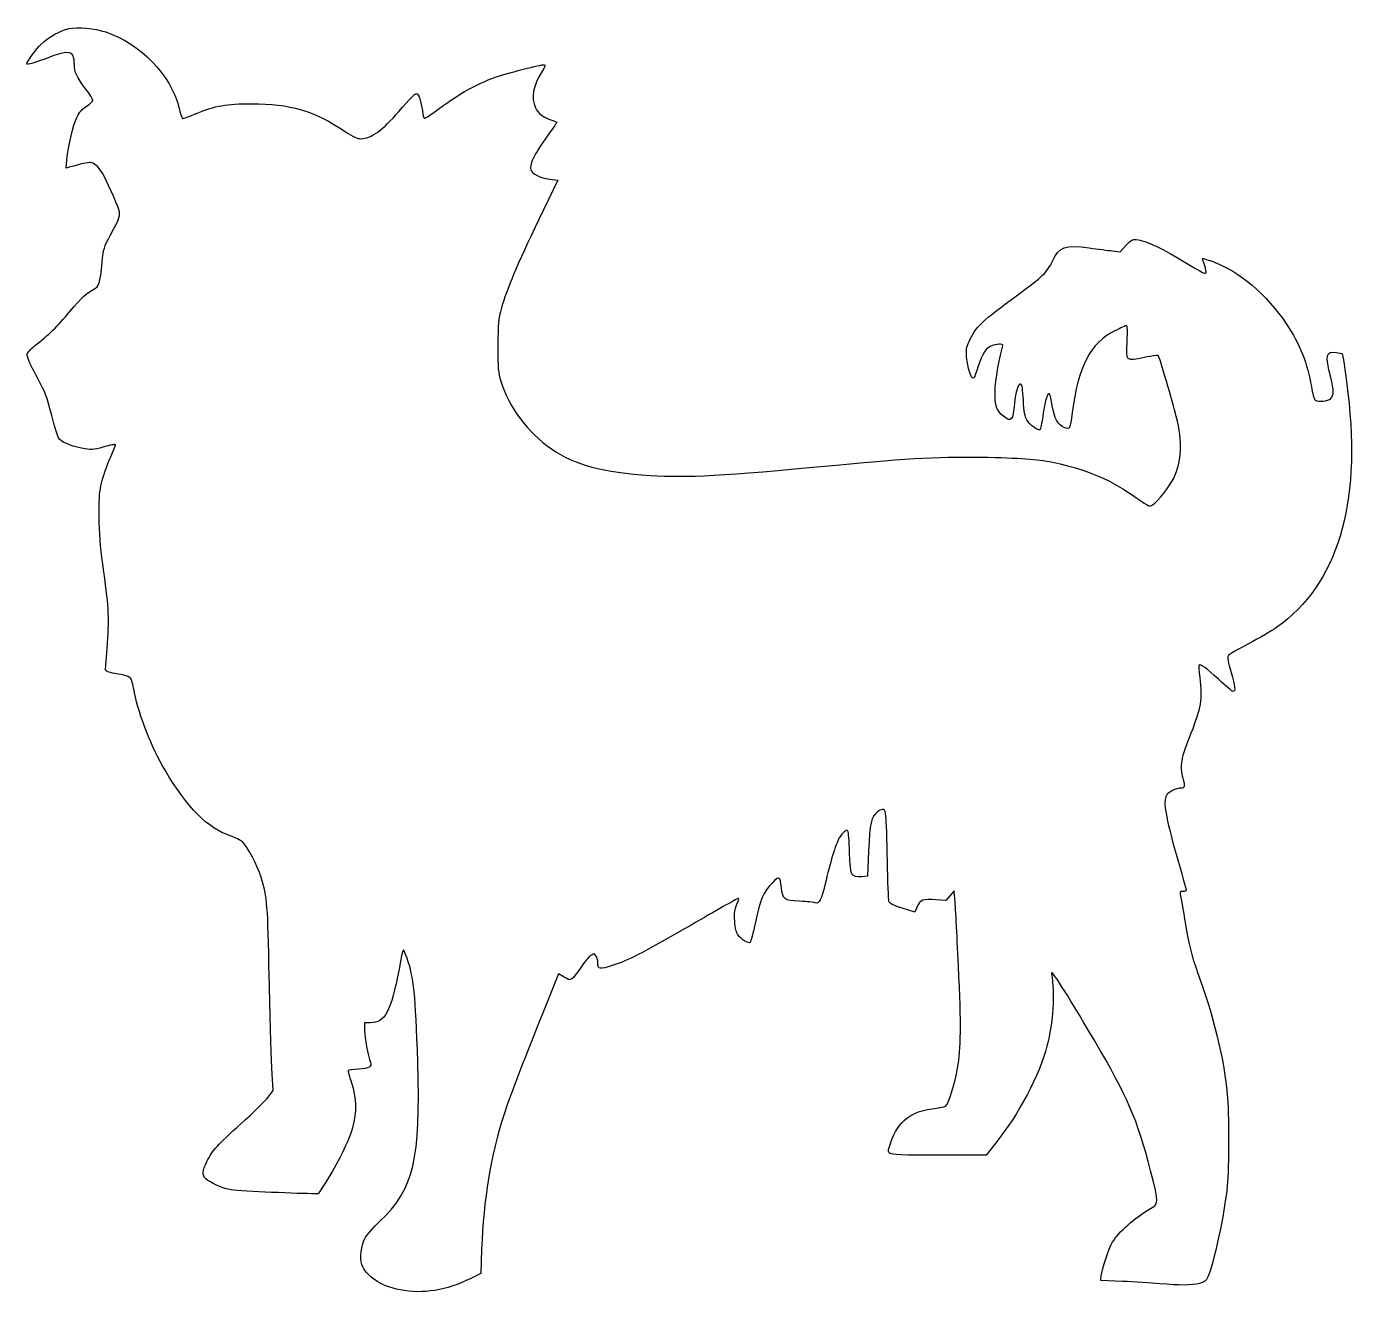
# Model space of a CAD drawing. Header units: centimetres. Extents: x -17.6 to 17.9, y -16.9 to 16.8.
import ezdxf

# ---------------------------------------------------------------- set-up
doc = ezdxf.new("R2010")
doc.units = ezdxf.units.CM
doc.header["$MEASUREMENT"] = 0
doc.layers.add('Layer 1', color=7, linetype='Continuous')

msp = doc.modelspace()

# ---------------------------------------------------------------- linework, layer by layer
at = {"layer": 'Layer 1'}
msp.add_open_spline([(-16.51, 16.79575), (-16.75694, 16.73931), (-17.03211, 16.58408), (-17.26494, 16.37242), (-17.26494, 16.37242), (-17.35666, 16.28775), (-17.63888, 15.90323), (-17.63888, 15.86089), (-17.63888, 15.86089), (-17.63888, 15.82208), (-17.39546, 15.88911), (-17.06385, 16.01964), (-17.06385, 16.01964), (-16.64404, 16.18545), (-16.45354, 16.19956), (-16.40416, 16.0655), (-16.40416, 16.0655), (-16.38299, 16.01611), (-16.36888, 15.91381), (-16.36888, 15.83619), (-16.36888, 15.83619), (-16.36888, 15.64569), (-16.30185, 15.50105), (-16.07255, 15.19413), (-16.07255, 15.19413), (-15.96319, 15.05302), (-15.87499, 14.91191), (-15.87852, 14.88369), (-15.87852, 14.88369), (-15.87852, 14.85547), (-15.9526, 14.78844), (-16.04433, 14.72847), (-16.04433, 14.72847), (-16.16075, 14.65086), (-16.23483, 14.56972), (-16.30186, 14.43214), (-16.30186, 14.43214), (-16.40064, 14.23458), (-16.53117, 13.68778), (-16.56997, 13.30325), (-16.56997, 13.30325), (-16.56997, 13.30325), (-16.59114, 13.07747), (-16.59114, 13.07747), (-16.59114, 13.07747), (-16.59114, 13.07747), (-16.50647, 13.10216), (-16.50647, 13.10216), (-16.50647, 13.10216), (-16.17839, 13.19388), (-16.02316, 13.22916), (-15.94555, 13.22916), (-15.94555, 13.22916), (-15.85383, 13.22916), (-15.72683, 13.1198), (-15.62099, 12.94694), (-15.62099, 12.94694), (-15.53632, 12.8023), (-15.23293, 12.1285), (-15.18707, 11.9768), (-15.18707, 11.9768), (-15.13768, 11.81452), (-15.14826, 11.77924), (-15.41285, 11.28888), (-15.41285, 11.28888), (-15.58218, 10.98196), (-15.59277, 10.94316), (-15.63157, 10.56921), (-15.63157, 10.56921), (-15.68449, 10.01535), (-15.71271, 9.92363), (-15.85029, 9.8566), (-15.85029, 9.8566), (-16.05843, 9.74724), (-16.16073, 9.65199), (-16.48882, 9.26041), (-16.48882, 9.26041), (-16.81338, 8.87588), (-17.05326, 8.64305), (-17.42721, 8.35024), (-17.42721, 8.35024), (-17.53304, 8.26557), (-17.62477, 8.1668), (-17.63182, 8.12446), (-17.63182, 8.12446), (-17.63888, 8.08213), (-17.55068, 7.87752), (-17.44132, 7.66938), (-17.44132, 7.66938), (-17.11676, 7.05202), (-17.10971, 7.03438), (-16.97213, 6.49463), (-16.97213, 6.49463), (-16.89805, 6.20888), (-16.81691, 5.94077), (-16.78869, 5.89844), (-16.78869, 5.89844), (-16.72166, 5.78908), (-16.51, 5.69383), (-16.18191, 5.6268), (-16.18191, 5.6268), (-15.91027, 5.57388), (-15.89969, 5.57388), (-15.58924, 5.65855), (-15.58924, 5.65855), (-15.41638, 5.70794), (-15.27527, 5.73263), (-15.27527, 5.71852), (-15.27527, 5.71852), (-15.27527, 5.70088), (-15.34583, 5.52449), (-15.43049, 5.32341), (-15.43049, 5.32341), (-15.68096, 4.72016), (-15.71271, 4.55435), (-15.70918, 3.82763), (-15.70918, 3.82763), (-15.70565, 3.34785), (-15.68096, 3.03035), (-15.61393, 2.53999), (-15.61393, 2.53999), (-15.45518, 1.4111), (-15.44107, 1.1818), (-15.48693, 0.44096), (-15.48693, 0.44096), (-15.51162, 0.07407), (-15.53632, -0.2399), (-15.54337, -0.25048), (-15.54337, -0.25048), (-15.57159, -0.29634), (-15.46576, -0.34573), (-15.2929, -0.37042), (-15.2929, -0.37042), (-15.0389, -0.4057), (-14.89073, -0.45509), (-14.85546, -0.52211), (-14.85546, -0.52211), (-14.83782, -0.55386), (-14.79902, -0.71614), (-14.76727, -0.88194), (-14.76727, -0.88194), (-14.6438, -1.49577), (-14.31219, -2.34244), (-13.95588, -2.94569), (-13.95588, -2.94569), (-13.36321, -3.94405), (-12.81641, -4.49438), (-12.22021, -4.69194), (-12.22021, -4.69194), (-12.09321, -4.73427), (-11.94504, -4.80836), (-11.89213, -4.85422), (-11.89213, -4.85422), (-11.76513, -4.96005), (-11.49702, -5.47158), (-11.39824, -5.79261), (-11.39824, -5.79261), (-11.23596, -6.33236), (-11.21832, -6.52992), (-11.18305, -8.44903), (-11.18305, -8.44903), (-11.16188, -9.45797), (-11.13013, -10.55159), (-11.11249, -10.87614), (-11.11249, -10.87614), (-11.11249, -10.87614), (-11.08074, -11.46881), (-11.08074, -11.46881), (-11.08074, -11.46881), (-11.08074, -11.46881), (-11.21127, -11.6452), (-11.21127, -11.6452), (-11.21127, -11.6452), (-11.28183, -11.74398), (-11.60638, -12.06148), (-11.93094, -12.35076), (-11.93094, -12.35076), (-12.57652, -12.92932), (-12.68588, -13.05279), (-12.84111, -13.3597), (-12.84111, -13.3597), (-12.96811, -13.60664), (-12.97164, -13.72306), (-12.86933, -13.81831), (-12.86933, -13.81831), (-12.74586, -13.9312), (-12.45658, -14.06173), (-12.24139, -14.10759), (-12.24139, -14.10759), (-12.07911, -14.13934), (-10.6045, -14.21342), (-10.04711, -14.21695), (-10.04711, -14.21695), (-10.04711, -14.21695), (-9.87778, -14.21695), (-9.87778, -14.21695), (-9.87778, -14.21695), (-9.87778, -14.21695), (-9.6767, -13.90651), (-9.6767, -13.90651), (-9.6767, -13.90651), (-9.38389, -13.46201), (-9.05228, -12.79173), (-8.96762, -12.46365), (-8.96762, -12.46365), (-8.8512, -12.04384), (-8.86179, -11.65932), (-8.99231, -11.26421), (-8.99231, -11.26421), (-9.05228, -11.09488), (-9.09109, -10.95024), (-9.08403, -10.93965), (-9.08403, -10.93965), (-9.07345, -10.93259), (-8.94645, -10.91496), (-8.79828, -10.90437), (-8.79828, -10.90437), (-8.52664, -10.87968), (-8.4455, -10.83381), (-8.48784, -10.72445), (-8.48784, -10.72445), (-8.55134, -10.54806), (-8.64306, -10.05417), (-8.64306, -9.87778), (-8.64306, -9.87778), (-8.64306, -9.87778), (-8.64306, -9.66611), (-8.64306, -9.66611), (-8.64306, -9.66611), (-8.64306, -9.66611), (-8.49137, -9.66611), (-8.49137, -9.66611), (-8.49137, -9.66611), (-8.09979, -9.66611), (-7.94809, -9.38036), (-7.72584, -8.23736), (-7.72584, -8.23736), (-7.6059, -7.61294), (-7.62706, -7.63764), (-7.51417, -7.94808), (-7.51417, -7.94808), (-7.33073, -8.46666), (-7.28839, -8.89), (-7.22842, -10.71739), (-7.22842, -10.71739), (-7.14728, -13.31383), (-7.33073, -14.08642), (-8.23384, -14.9472), (-8.23384, -14.9472), (-8.41376, -15.12006), (-8.5972, -15.3282), (-8.63953, -15.40934), (-8.63953, -15.40934), (-8.73831, -15.59984), (-8.77006, -15.92792), (-8.71361, -16.10431), (-8.71361, -16.10431), (-8.61483, -16.4077), (-8.19855, -16.68287), (-7.70114, -16.77812), (-7.70114, -16.77812), (-7.08378, -16.89454), (-6.46642, -16.79576), (-5.81731, -16.4712), (-5.81731, -16.4712), (-5.81731, -16.4712), (-5.5492, -16.33714), (-5.5492, -16.33714), (-5.5492, -16.33714), (-5.5492, -16.33714), (-5.52803, -15.69156), (-5.52803, -15.69156), (-5.52803, -15.69156), (-5.47864, -14.37217), (-5.28814, -13.21153), (-4.93184, -12.10381), (-4.93184, -12.10381), (-4.80131, -11.69106), (-4.47676, -10.84792), (-3.90878, -9.42975), (-3.90878, -9.42975), (-3.90878, -9.42975), (-3.48192, -8.36436), (-3.48192, -8.36436), (-3.48192, -8.36436), (-3.48192, -8.36436), (-3.3267, -8.45608), (-3.3267, -8.45608), (-3.3267, -8.45608), (-3.13973, -8.56191), (-3.13267, -8.55839), (-2.88926, -8.19502), (-2.88926, -8.19502), (-2.79401, -8.05391), (-2.67407, -7.90927), (-2.62468, -7.87752), (-2.62468, -7.87752), (-2.53649, -7.82108), (-2.52943, -7.82108), (-2.48357, -7.88458), (-2.48357, -7.88458), (-2.45535, -7.91986), (-2.43418, -8.001), (-2.43418, -8.05744), (-2.43418, -8.05744), (-2.43418, -8.255), (-2.40949, -8.25852), (-2.02849, -8.13505), (-2.02849, -8.13505), (-1.57341, -7.98688), (-1.38643, -7.88811), (0.04584, -7.06613), (0.04584, -7.06613), (0.70201, -6.68866), (1.26292, -6.37116), (1.29115, -6.36057), (1.29115, -6.36057), (1.32996, -6.34646), (1.3229, -6.38174), (1.26646, -6.51226), (1.26646, -6.51226), (1.20296, -6.6569), (1.1959, -6.73098), (1.21002, -6.96382), (1.21002, -6.96382), (1.22413, -7.16138), (1.24883, -7.26721), (1.29821, -7.33424), (1.29821, -7.33424), (1.38288, -7.45066), (1.58396, -7.5706), (1.62277, -7.52827), (1.62277, -7.52827), (1.63688, -7.51063), (1.70038, -7.27074), (1.76035, -6.99205), (1.76035, -6.99205), (1.88735, -6.39233), (1.97554, -6.18066), (2.20485, -5.94783), (2.20485, -5.94783), (2.39535, -5.75027), (2.41299, -5.75733), (2.45179, -6.06777), (2.45179, -6.06777), (2.49412, -6.39233), (2.51176, -6.40644), (2.9351, -6.43113), (2.9351, -6.43113), (3.13618, -6.44171), (3.32316, -6.45935), (3.35491, -6.47346), (3.35491, -6.47346), (3.45722, -6.51227), (3.51719, -6.39585), (3.61597, -5.97252), (3.61597, -5.97252), (3.73944, -5.42571), (3.89466, -4.91771), (3.99344, -4.74838), (3.99344, -4.74838), (4.08163, -4.60021), (4.17688, -4.51907), (4.22275, -4.56494), (4.22275, -4.56494), (4.23686, -4.57905), (4.25803, -4.83658), (4.26861, -5.13644), (4.26861, -5.13644), (4.28978, -5.76791), (4.30389, -5.79613), (4.58611, -5.7785), (4.58611, -5.7785), (4.58611, -5.7785), (4.74486, -5.76792), (4.74486, -5.76792), (4.74486, -5.76792), (4.74486, -5.76792), (4.77308, -5.09764), (4.77308, -5.09764), (4.77308, -5.09764), (4.8013, -4.35681), (4.84364, -4.17336), (5.00944, -4.05695), (5.00944, -4.05695), (5.17172, -3.94053), (5.21405, -3.9617), (5.23522, -4.16984), (5.23522, -4.16984), (5.2458, -4.27215), (5.26344, -4.80837), (5.27403, -5.36223), (5.27403, -5.36223), (5.28461, -5.91609), (5.30225, -6.3994), (5.31284, -6.4382), (5.31284, -6.4382), (5.32695, -6.49112), (5.41162, -6.53698), (5.66562, -6.61812), (5.66562, -6.61812), (5.66562, -6.61812), (6.00429, -6.72748), (6.00429, -6.72748), (6.00429, -6.72748), (6.00429, -6.72748), (6.06779, -6.57579), (6.06779, -6.57579), (6.06779, -6.57579), (6.14893, -6.39235), (6.21948, -6.36765), (6.57579, -6.39587), (6.57579, -6.39587), (6.57579, -6.39587), (6.82626, -6.41704), (6.82626, -6.41704), (6.82626, -6.41704), (6.82626, -6.41704), (6.93562, -6.29004), (6.93562, -6.29004), (6.93562, -6.29004), (6.93562, -6.29004), (7.04851, -6.15951), (7.04851, -6.15951), (7.04851, -6.15951), (7.04851, -6.15951), (7.06968, -6.36765), (7.06968, -6.36765), (7.06968, -6.36765), (7.08026, -6.48407), (7.12612, -7.28487), (7.16493, -8.14918), (7.16493, -8.14918), (7.24254, -9.78254), (7.23549, -10.32229), (7.14024, -10.87968), (7.14024, -10.87968), (7.07674, -11.24304), (6.90035, -11.82865), (6.83332, -11.87804), (6.83332, -11.87804), (6.81215, -11.89921), (6.69574, -11.9239), (6.57932, -11.93801), (6.57932, -11.93801), (5.90551, -12.01209), (5.55626, -12.27668), (5.36224, -12.85523), (5.36224, -12.85523), (5.2811, -13.09159), (5.2811, -13.09865), (5.3446, -13.14451), (5.3446, -13.14451), (5.39752, -13.18332), (5.65857, -13.1939), (6.65693, -13.1939), (6.65693, -13.1939), (6.65693, -13.1939), (7.90224, -13.1939), (7.90224, -13.1939), (7.90224, -13.1939), (7.90224, -13.1939), (8.13507, -12.90109), (8.13507, -12.90109), (8.13507, -12.90109), (8.76654, -12.10734), (9.33099, -11.04901), (9.52149, -10.29053), (9.52149, -10.29053), (9.6873, -9.64142), (9.73316, -8.90411), (9.64496, -8.36084), (9.64496, -8.36084), (9.62027, -8.2162), (10.00479, -8.81592), (10.77738, -10.12473), (10.77738, -10.12473), (11.67696, -11.65579), (11.92038, -12.22023), (12.28021, -13.60665), (12.28021, -13.60665), (12.50952, -14.49918), (12.50952, -14.48507), (12.23435, -14.64029), (12.23435, -14.64029), (11.84982, -14.85901), (11.44413, -15.22237), (11.26068, -15.51518), (11.26068, -15.51518), (11.16896, -15.66687), (10.98199, -16.22426), (10.96435, -16.40418), (10.96435, -16.40418), (10.96435, -16.40418), (10.95377, -16.52765), (10.95377, -16.52765), (10.95377, -16.52765), (10.95377, -16.52765), (11.53585, -16.55234), (11.53585, -16.55234), (11.53585, -16.55234), (11.85335, -16.56645), (12.30138, -16.59115), (12.52716, -16.61231), (12.52716, -16.61231), (13.04222, -16.6617), (13.37735, -16.65817), (13.58197, -16.60525), (13.58197, -16.60525), (13.7125, -16.56997), (13.7513, -16.53822), (13.80422, -16.43239), (13.80422, -16.43239), (13.95239, -16.129), (14.24872, -14.73553), (14.3228, -14.00881), (14.3228, -14.00881), (14.36866, -13.53609), (14.36866, -12.03325), (14.3228, -11.56759), (14.3228, -11.56759), (14.22049, -10.56217), (13.97355, -9.56028), (13.52905, -8.32556), (13.52905, -8.32556), (13.36677, -7.86695), (13.31386, -7.66234), (13.21155, -7.05556), (13.21155, -7.05556), (13.14452, -6.65692), (13.08102, -6.29709), (13.07044, -6.25123), (13.07044, -6.25123), (13.0528, -6.18773), (13.06691, -6.17362), (13.141, -6.17362), (13.141, -6.17362), (13.19039, -6.17362), (13.22919, -6.15951), (13.22919, -6.1454), (13.22919, -6.1454), (13.22919, -6.12776), (13.10925, -5.69384), (12.96108, -5.18232), (12.96108, -5.18232), (12.67886, -4.19454), (12.6083, -3.78532), (12.70002, -3.61599), (12.70002, -3.61599), (12.74588, -3.53132), (12.96108, -3.42196), (13.08808, -3.42196), (13.08808, -3.42196), (13.19039, -3.42196), (13.20097, -3.36904), (13.13747, -3.15385), (13.13747, -3.15385), (13.04575, -2.83282), (13.08103, -2.63527), (13.35266, -1.96146), (13.35266, -1.96146), (13.62077, -1.28765), (13.65605, -1.07246), (13.58902, -0.47627), (13.58902, -0.47627), (13.56785, -0.29988), (13.5608, -0.15171), (13.56785, -0.14466), (13.56785, -0.14466), (13.60313, -0.10938), (13.76541, -0.22933), (14.08996, -0.52566), (14.08996, -0.52566), (14.28046, -0.70205), (14.44979, -0.84669), (14.46743, -0.84669), (14.46743, -0.84669), (14.54857, -0.84669), (14.53446, -0.70911), (14.4251, -0.34575), (14.4251, -0.34575), (14.34043, -0.06353), (14.31927, 0.05642), (14.34396, 0.09875), (14.34396, 0.09875), (14.36513, 0.13403), (14.60854, 0.27867), (14.89077, 0.42331), (14.89077, 0.42331), (15.17299, 0.56795), (15.50813, 0.7655), (15.64219, 0.86075), (15.64219, 0.86075), (17.25438, 2.01433), (17.88938, 4.10278), (17.53308, 7.09081), (17.53308, 7.09081), (17.45194, 7.78578), (17.40255, 8.11387), (17.37786, 8.13856), (17.37786, 8.13856), (17.3708, 8.14914), (17.29672, 8.16325), (17.21911, 8.17384), (17.21911, 8.17384), (16.94394, 8.21265), (16.92278, 8.1174), (17.078, 7.50709), (17.078, 7.50709), (17.16267, 7.1649), (17.16267, 7.0379), (17.07447, 6.9497), (17.07447, 6.9497), (17.00039, 6.87562), (16.74991, 6.85092), (16.65819, 6.90737), (16.65819, 6.90737), (16.6335, 6.92501), (16.59116, 7.08729), (16.55941, 7.2672), (16.55941, 7.2672), (16.46416, 7.86339), (16.24897, 8.40667), (15.89972, 8.92526), (15.89972, 8.92526), (15.35644, 9.73665), (14.665, 10.32226), (13.92064, 10.60095), (13.92064, 10.60095), (13.78658, 10.65034), (13.6737, 10.68562), (13.66664, 10.67856), (13.66664, 10.67856), (13.65606, 10.6715), (13.67722, 10.608), (13.70545, 10.53745), (13.70545, 10.53745), (13.73367, 10.46689), (13.75837, 10.36812), (13.75837, 10.32226), (13.75837, 10.32226), (13.75837, 10.24112), (13.71956, 10.25876), (13.1269, 10.61507), (13.1269, 10.61507), (12.51659, 10.98549), (12.07209, 11.18304), (11.85337, 11.18304), (11.85337, 11.18304), (11.79693, 11.18304), (11.71931, 11.13012), (11.61701, 11.02076), (11.61701, 11.02076), (11.61701, 11.02076), (11.46884, 10.85495), (11.46884, 10.85495), (11.46884, 10.85495), (11.46884, 10.85495), (11.26423, 10.87964), (11.26423, 10.87964), (11.26423, 10.87964), (11.15134, 10.89022), (10.87617, 10.9255), (10.64687, 10.95725), (10.64687, 10.95725), (10.0154, 11.04544), (9.83548, 10.98194), (9.66968, 10.60447), (9.66968, 10.60447), (9.54268, 10.32578), (9.39804, 10.18466), (8.74893, 9.71194), (8.74893, 9.71194), (7.76821, 8.9958), (7.63768, 8.87233), (7.45071, 8.47016), (7.45071, 8.47016), (7.37663, 8.30788), (7.36604, 8.24791), (7.38368, 8.04683), (7.38368, 8.04683), (7.40837, 7.77519), (7.50362, 7.46827), (7.56007, 7.48944), (7.56007, 7.48944), (7.58476, 7.4965), (7.63768, 7.62702), (7.68354, 7.77872), (7.68354, 7.77872), (7.79996, 8.15619), (7.90226, 8.31141), (8.06807, 8.35728), (8.06807, 8.35728), (8.25857, 8.4102), (8.37146, 8.40667), (8.35029, 8.3467), (8.35029, 8.3467), (8.26562, 8.12445), (8.14215, 7.41537), (8.13862, 7.12609), (8.13862, 7.12609), (8.13509, 6.75215), (8.1739, 6.63573), (8.36087, 6.47698), (8.36087, 6.47698), (8.56901, 6.30412), (8.6184, 6.36409), (8.65368, 6.81917), (8.65368, 6.81917), (8.67837, 7.11903), (8.75951, 7.35186), (8.82654, 7.3307), (8.82654, 7.3307), (8.85829, 7.32012), (8.87946, 7.18606), (8.89357, 6.90384), (8.89357, 6.90384), (8.91121, 6.5934), (8.93238, 6.4664), (8.98529, 6.3782), (8.98529, 6.3782), (9.05585, 6.25473), (9.26751, 6.09245), (9.32748, 6.11362), (9.32748, 6.11362), (9.34865, 6.12068), (9.38745, 6.29001), (9.41215, 6.48756), (9.41215, 6.48756), (9.45801, 6.86503), (9.53915, 7.12609), (9.59207, 7.06964), (9.59207, 7.06964), (9.60971, 7.052), (9.64146, 6.91089), (9.66263, 6.75567), (9.66263, 6.75567), (9.71202, 6.43111), (9.81785, 6.24414), (9.98366, 6.17359), (9.98366, 6.17359), (10.13183, 6.11362), (10.13888, 6.12773), (10.19533, 6.57223), (10.19533, 6.57223), (10.35055, 7.80342), (10.67511, 8.42079), (11.33127, 8.7524), (11.33127, 8.7524), (11.47944, 8.82648), (11.62055, 8.88998), (11.64171, 8.88998), (11.64171, 8.88998), (11.6664, 8.88998), (11.66993, 8.74534), (11.65582, 8.45254), (11.65582, 8.45254), (11.6276, 7.9269), (11.60996, 7.94454), (12.11796, 8.03979), (12.11796, 8.03979), (12.31199, 8.0786), (12.47427, 8.10329), (12.48485, 8.09623), (12.48485, 8.09623), (12.50954, 8.06801), (12.87643, 6.83329), (12.96463, 6.47345), (12.96463, 6.47345), (13.13396, 5.78553), (13.1128, 5.28812), (12.8976, 4.82951), (12.8976, 4.82951), (12.79529, 4.61784), (12.47427, 4.20862), (12.33316, 4.1169), (12.33316, 4.1169), (12.25202, 4.06046), (12.24144, 4.06751), (11.91688, 4.29682), (11.91688, 4.29682), (11.25366, 4.77307), (10.6116, 5.04824), (9.75435, 5.23521), (9.75435, 5.23521), (9.29927, 5.33399), (8.9606, 5.36221), (7.95871, 5.38338), (7.95871, 5.38338), (6.72399, 5.4116), (5.94082, 5.3728), (3.81004, 5.16819), (3.81004, 5.16819), (0.88551, 4.8895), (-0.04935, 4.84011), (-1.03713, 4.90008), (-1.03713, 4.90008), (-2.30713, 4.98122), (-3.04091, 5.17877), (-3.66885, 5.60916), (-3.66885, 5.60916), (-4.29679, 6.03955), (-4.79421, 6.7063), (-5.01646, 7.40833), (-5.01646, 7.40833), (-5.09054, 7.64822), (-5.0976, 7.73641), (-5.09407, 8.34319), (-5.09407, 8.34319), (-5.09407, 8.96055), (-5.08349, 9.04169), (-4.99882, 9.36272), (-4.99882, 9.36272), (-4.86124, 9.85308), (-4.59313, 10.49514), (-4.00751, 11.71222), (-4.00751, 11.71222), (-4.00751, 11.71222), (-3.50304, 12.7635), (-3.50304, 12.7635), (-3.50304, 12.7635), (-3.50304, 12.7635), (-3.71823, 12.78819), (-3.71823, 12.78819), (-3.71823, 12.78819), (-3.9687, 12.81641), (-4.19095, 12.9293), (-4.21917, 13.03866), (-4.21917, 13.03866), (-4.25798, 13.19741), (-4.10628, 13.49374), (-3.70059, 14.04408), (-3.70059, 14.04408), (-3.60534, 14.17461), (-3.52773, 14.2875), (-3.52773, 14.29808), (-3.52773, 14.29808), (-3.52773, 14.30866), (-3.5877, 14.33689), (-3.65826, 14.35805), (-3.65826, 14.35805), (-3.88757, 14.43213), (-4.02515, 14.53797), (-4.0957, 14.68966), (-4.0957, 14.68966), (-4.21917, 14.9613), (-4.16273, 15.26469), (-3.92284, 15.64569), (-3.92284, 15.64569), (-3.8417, 15.77622), (-3.82406, 15.82561), (-3.86287, 15.83266), (-3.86287, 15.83266), (-3.92637, 15.84677), (-4.85418, 15.60688), (-5.16815, 15.49752), (-5.16815, 15.49752), (-5.66204, 15.32113), (-6.09948, 15.07771), (-6.6604, 14.66496), (-6.6604, 14.66496), (-6.84032, 14.53443), (-7.00965, 14.41802), (-7.03434, 14.40743), (-7.03434, 14.40743), (-7.06962, 14.39332), (-7.08726, 14.44976), (-7.1049, 14.61204), (-7.1049, 14.61204), (-7.13312, 14.83782), (-7.20721, 15.0636), (-7.25659, 15.0636), (-7.25659, 15.0636), (-7.30951, 15.06007), (-7.43298, 14.9366), (-7.73637, 14.58382), (-7.73637, 14.58382), (-8.14912, 14.09699), (-8.47368, 13.86415), (-8.73826, 13.86415), (-8.73826, 13.86415), (-8.84409, 13.86415), (-8.93934, 13.90648), (-9.16159, 14.05818), (-9.16159, 14.05818), (-9.97298, 14.60146), (-10.63973, 14.79901), (-11.64162, 14.79549), (-11.64162, 14.79549), (-12.33306, 14.79196), (-12.62234, 14.74257), (-13.09859, 14.54502), (-13.09859, 14.54502), (-13.30673, 14.45683), (-13.48665, 14.39333), (-13.49723, 14.40391), (-13.49723, 14.40391), (-13.50781, 14.41449), (-13.55015, 14.54855), (-13.58895, 14.70024), (-13.58895, 14.70024), (-13.8112, 15.57513), (-14.60848, 16.39357), (-15.53276, 16.70402), (-15.53276, 16.70402), (-15.82909, 16.8028), (-16.29123, 16.84513), (-16.50995, 16.79574), (-16.50995, 16.79574), (-16.50995, 16.79574), (-16.51, 16.79575), (-16.51, 16.79575)], degree=3, knots=[0, 0, 0, 0, 0.00436681, 0.00436681, 0.00436681, 0.00436681, 0.00873362, 0.00873362, 0.00873362, 0.00873362, 0.01310044, 0.01310044, 0.01310044, 0.01310044, 0.01746725, 0.01746725, 0.01746725, 0.01746725, 0.02183406, 0.02183406, 0.02183406, 0.02183406, 0.02620087, 0.02620087, 0.02620087, 0.02620087, 0.03056769, 0.03056769, 0.03056769, 0.03056769, 0.0349345, 0.0349345, 0.0349345, 0.0349345, 0.03930131, 0.03930131, 0.03930131, 0.03930131, 0.04366812, 0.04366812, 0.04366812, 0.04366812, 0.04803493, 0.04803493, 0.04803493, 0.04803493, 0.05240175, 0.05240175, 0.05240175, 0.05240175, 0.05676856, 0.05676856, 0.05676856, 0.05676856, 0.06113537, 0.06113537, 0.06113537, 0.06113537, 0.06550218, 0.06550218, 0.06550218, 0.06550218, 0.069869, 0.069869, 0.069869, 0.069869, 0.07423581, 0.07423581, 0.07423581, 0.07423581, 0.07860262, 0.07860262, 0.07860262, 0.07860262, 0.08296943, 0.08296943, 0.08296943, 0.08296943, 0.08733624, 0.08733624, 0.08733624, 0.08733624, 0.09170306, 0.09170306, 0.09170306, 0.09170306, 0.09606987, 0.09606987, 0.09606987, 0.09606987, 0.10043668, 0.10043668, 0.10043668, 0.10043668, 0.10480349, 0.10480349, 0.10480349, 0.10480349, 0.10917031, 0.10917031, 0.10917031, 0.10917031, 0.11353712, 0.11353712, 0.11353712, 0.11353712, 0.11790393, 0.11790393, 0.11790393, 0.11790393, 0.12227074, 0.12227074, 0.12227074, 0.12227074, 0.12663755, 0.12663755, 0.12663755, 0.12663755, 0.13100437, 0.13100437, 0.13100437, 0.13100437, 0.13537118, 0.13537118, 0.13537118, 0.13537118, 0.13973799, 0.13973799, 0.13973799, 0.13973799, 0.1441048, 0.1441048, 0.1441048, 0.1441048, 0.14847162, 0.14847162, 0.14847162, 0.14847162, 0.15283843, 0.15283843, 0.15283843, 0.15283843, 0.15720524, 0.15720524, 0.15720524, 0.15720524, 0.16157205, 0.16157205, 0.16157205, 0.16157205, 0.16593886, 0.16593886, 0.16593886, 0.16593886, 0.17030568, 0.17030568, 0.17030568, 0.17030568, 0.17467249, 0.17467249, 0.17467249, 0.17467249, 0.1790393, 0.1790393, 0.1790393, 0.1790393, 0.18340611, 0.18340611, 0.18340611, 0.18340611, 0.18777293, 0.18777293, 0.18777293, 0.18777293, 0.19213974, 0.19213974, 0.19213974, 0.19213974, 0.19650655, 0.19650655, 0.19650655, 0.19650655, 0.20087336, 0.20087336, 0.20087336, 0.20087336, 0.20524017, 0.20524017, 0.20524017, 0.20524017, 0.20960699, 0.20960699, 0.20960699, 0.20960699, 0.2139738, 0.2139738, 0.2139738, 0.2139738, 0.21834061, 0.21834061, 0.21834061, 0.21834061, 0.22270742, 0.22270742, 0.22270742, 0.22270742, 0.22707424, 0.22707424, 0.22707424, 0.22707424, 0.23144105, 0.23144105, 0.23144105, 0.23144105, 0.23580786, 0.23580786, 0.23580786, 0.23580786, 0.24017467, 0.24017467, 0.24017467, 0.24017467, 0.24454148, 0.24454148, 0.24454148, 0.24454148, 0.2489083, 0.2489083, 0.2489083, 0.2489083, 0.25327511, 0.25327511, 0.25327511, 0.25327511, 0.25764192, 0.25764192, 0.25764192, 0.25764192, 0.26200873, 0.26200873, 0.26200873, 0.26200873, 0.26637555, 0.26637555, 0.26637555, 0.26637555, 0.27074236, 0.27074236, 0.27074236, 0.27074236, 0.27510917, 0.27510917, 0.27510917, 0.27510917, 0.27947598, 0.27947598, 0.27947598, 0.27947598, 0.28384279, 0.28384279, 0.28384279, 0.28384279, 0.28820961, 0.28820961, 0.28820961, 0.28820961, 0.29257642, 0.29257642, 0.29257642, 0.29257642, 0.29694323, 0.29694323, 0.29694323, 0.29694323, 0.30131004, 0.30131004, 0.30131004, 0.30131004, 0.30567686, 0.30567686, 0.30567686, 0.30567686, 0.31004367, 0.31004367, 0.31004367, 0.31004367, 0.31441048, 0.31441048, 0.31441048, 0.31441048, 0.31877729, 0.31877729, 0.31877729, 0.31877729, 0.3231441, 0.3231441, 0.3231441, 0.3231441, 0.32751092, 0.32751092, 0.32751092, 0.32751092, 0.33187773, 0.33187773, 0.33187773, 0.33187773, 0.33624454, 0.33624454, 0.33624454, 0.33624454, 0.34061135, 0.34061135, 0.34061135, 0.34061135, 0.34497817, 0.34497817, 0.34497817, 0.34497817, 0.34934498, 0.34934498, 0.34934498, 0.34934498, 0.35371179, 0.35371179, 0.35371179, 0.35371179, 0.3580786, 0.3580786, 0.3580786, 0.3580786, 0.36244541, 0.36244541, 0.36244541, 0.36244541, 0.36681223, 0.36681223, 0.36681223, 0.36681223, 0.37117904, 0.37117904, 0.37117904, 0.37117904, 0.37554585, 0.37554585, 0.37554585, 0.37554585, 0.37991266, 0.37991266, 0.37991266, 0.37991266, 0.38427948, 0.38427948, 0.38427948, 0.38427948, 0.38864629, 0.38864629, 0.38864629, 0.38864629, 0.3930131, 0.3930131, 0.3930131, 0.3930131, 0.39737991, 0.39737991, 0.39737991, 0.39737991, 0.40174672, 0.40174672, 0.40174672, 0.40174672, 0.40611354, 0.40611354, 0.40611354, 0.40611354, 0.41048035, 0.41048035, 0.41048035, 0.41048035, 0.41484716, 0.41484716, 0.41484716, 0.41484716, 0.41921397, 0.41921397, 0.41921397, 0.41921397, 0.42358079, 0.42358079, 0.42358079, 0.42358079, 0.4279476, 0.4279476, 0.4279476, 0.4279476, 0.43231441, 0.43231441, 0.43231441, 0.43231441, 0.43668122, 0.43668122, 0.43668122, 0.43668122, 0.44104803, 0.44104803, 0.44104803, 0.44104803, 0.44541485, 0.44541485, 0.44541485, 0.44541485, 0.44978166, 0.44978166, 0.44978166, 0.44978166, 0.45414847, 0.45414847, 0.45414847, 0.45414847, 0.45851528, 0.45851528, 0.45851528, 0.45851528, 0.4628821, 0.4628821, 0.4628821, 0.4628821, 0.46724891, 0.46724891, 0.46724891, 0.46724891, 0.47161572, 0.47161572, 0.47161572, 0.47161572, 0.47598253, 0.47598253, 0.47598253, 0.47598253, 0.48034934, 0.48034934, 0.48034934, 0.48034934, 0.48471616, 0.48471616, 0.48471616, 0.48471616, 0.48908297, 0.48908297, 0.48908297, 0.48908297, 0.49344978, 0.49344978, 0.49344978, 0.49344978, 0.49781659, 0.49781659, 0.49781659, 0.49781659, 0.50218341, 0.50218341, 0.50218341, 0.50218341, 0.50655022, 0.50655022, 0.50655022, 0.50655022, 0.51091703, 0.51091703, 0.51091703, 0.51091703, 0.51528384, 0.51528384, 0.51528384, 0.51528384, 0.51965066, 0.51965066, 0.51965066, 0.51965066, 0.52401747, 0.52401747, 0.52401747, 0.52401747, 0.52838428, 0.52838428, 0.52838428, 0.52838428, 0.53275109, 0.53275109, 0.53275109, 0.53275109, 0.5371179, 0.5371179, 0.5371179, 0.5371179, 0.54148472, 0.54148472, 0.54148472, 0.54148472, 0.54585153, 0.54585153, 0.54585153, 0.54585153, 0.55021834, 0.55021834, 0.55021834, 0.55021834, 0.55458515, 0.55458515, 0.55458515, 0.55458515, 0.55895197, 0.55895197, 0.55895197, 0.55895197, 0.56331878, 0.56331878, 0.56331878, 0.56331878, 0.56768559, 0.56768559, 0.56768559, 0.56768559, 0.5720524, 0.5720524, 0.5720524, 0.5720524, 0.57641921, 0.57641921, 0.57641921, 0.57641921, 0.58078603, 0.58078603, 0.58078603, 0.58078603, 0.58515284, 0.58515284, 0.58515284, 0.58515284, 0.58951965, 0.58951965, 0.58951965, 0.58951965, 0.59388646, 0.59388646, 0.59388646, 0.59388646, 0.59825328, 0.59825328, 0.59825328, 0.59825328, 0.60262009, 0.60262009, 0.60262009, 0.60262009, 0.6069869, 0.6069869, 0.6069869, 0.6069869, 0.61135371, 0.61135371, 0.61135371, 0.61135371, 0.61572052, 0.61572052, 0.61572052, 0.61572052, 0.62008734, 0.62008734, 0.62008734, 0.62008734, 0.62445415, 0.62445415, 0.62445415, 0.62445415, 0.62882096, 0.62882096, 0.62882096, 0.62882096, 0.63318777, 0.63318777, 0.63318777, 0.63318777, 0.63755459, 0.63755459, 0.63755459, 0.63755459, 0.6419214, 0.6419214, 0.6419214, 0.6419214, 0.64628821, 0.64628821, 0.64628821, 0.64628821, 0.65065502, 0.65065502, 0.65065502, 0.65065502, 0.65502183, 0.65502183, 0.65502183, 0.65502183, 0.65938865, 0.65938865, 0.65938865, 0.65938865, 0.66375546, 0.66375546, 0.66375546, 0.66375546, 0.66812227, 0.66812227, 0.66812227, 0.66812227, 0.67248908, 0.67248908, 0.67248908, 0.67248908, 0.6768559, 0.6768559, 0.6768559, 0.6768559, 0.68122271, 0.68122271, 0.68122271, 0.68122271, 0.68558952, 0.68558952, 0.68558952, 0.68558952, 0.68995633, 0.68995633, 0.68995633, 0.68995633, 0.69432314, 0.69432314, 0.69432314, 0.69432314, 0.69868996, 0.69868996, 0.69868996, 0.69868996, 0.70305677, 0.70305677, 0.70305677, 0.70305677, 0.70742358, 0.70742358, 0.70742358, 0.70742358, 0.71179039, 0.71179039, 0.71179039, 0.71179039, 0.71615721, 0.71615721, 0.71615721, 0.71615721, 0.72052402, 0.72052402, 0.72052402, 0.72052402, 0.72489083, 0.72489083, 0.72489083, 0.72489083, 0.72925764, 0.72925764, 0.72925764, 0.72925764, 0.73362445, 0.73362445, 0.73362445, 0.73362445, 0.73799127, 0.73799127, 0.73799127, 0.73799127, 0.74235808, 0.74235808, 0.74235808, 0.74235808, 0.74672489, 0.74672489, 0.74672489, 0.74672489, 0.7510917, 0.7510917, 0.7510917, 0.7510917, 0.75545852, 0.75545852, 0.75545852, 0.75545852, 0.75982533, 0.75982533, 0.75982533, 0.75982533, 0.76419214, 0.76419214, 0.76419214, 0.76419214, 0.76855895, 0.76855895, 0.76855895, 0.76855895, 0.77292576, 0.77292576, 0.77292576, 0.77292576, 0.77729258, 0.77729258, 0.77729258, 0.77729258, 0.78165939, 0.78165939, 0.78165939, 0.78165939, 0.7860262, 0.7860262, 0.7860262, 0.7860262, 0.79039301, 0.79039301, 0.79039301, 0.79039301, 0.79475983, 0.79475983, 0.79475983, 0.79475983, 0.79912664, 0.79912664, 0.79912664, 0.79912664, 0.80349345, 0.80349345, 0.80349345, 0.80349345, 0.80786026, 0.80786026, 0.80786026, 0.80786026, 0.81222707, 0.81222707, 0.81222707, 0.81222707, 0.81659389, 0.81659389, 0.81659389, 0.81659389, 0.8209607, 0.8209607, 0.8209607, 0.8209607, 0.82532751, 0.82532751, 0.82532751, 0.82532751, 0.82969432, 0.82969432, 0.82969432, 0.82969432, 0.83406114, 0.83406114, 0.83406114, 0.83406114, 0.83842795, 0.83842795, 0.83842795, 0.83842795, 0.84279476, 0.84279476, 0.84279476, 0.84279476, 0.84716157, 0.84716157, 0.84716157, 0.84716157, 0.85152838, 0.85152838, 0.85152838, 0.85152838, 0.8558952, 0.8558952, 0.8558952, 0.8558952, 0.86026201, 0.86026201, 0.86026201, 0.86026201, 0.86462882, 0.86462882, 0.86462882, 0.86462882, 0.86899563, 0.86899563, 0.86899563, 0.86899563, 0.87336245, 0.87336245, 0.87336245, 0.87336245, 0.87772926, 0.87772926, 0.87772926, 0.87772926, 0.88209607, 0.88209607, 0.88209607, 0.88209607, 0.88646288, 0.88646288, 0.88646288, 0.88646288, 0.89082969, 0.89082969, 0.89082969, 0.89082969, 0.89519651, 0.89519651, 0.89519651, 0.89519651, 0.89956332, 0.89956332, 0.89956332, 0.89956332, 0.90393013, 0.90393013, 0.90393013, 0.90393013, 0.90829694, 0.90829694, 0.90829694, 0.90829694, 0.91266376, 0.91266376, 0.91266376, 0.91266376, 0.91703057, 0.91703057, 0.91703057, 0.91703057, 0.92139738, 0.92139738, 0.92139738, 0.92139738, 0.92576419, 0.92576419, 0.92576419, 0.92576419, 0.930131, 0.930131, 0.930131, 0.930131, 0.93449782, 0.93449782, 0.93449782, 0.93449782, 0.93886463, 0.93886463, 0.93886463, 0.93886463, 0.94323144, 0.94323144, 0.94323144, 0.94323144, 0.94759825, 0.94759825, 0.94759825, 0.94759825, 0.95196507, 0.95196507, 0.95196507, 0.95196507, 0.95633188, 0.95633188, 0.95633188, 0.95633188, 0.96069869, 0.96069869, 0.96069869, 0.96069869, 0.9650655, 0.9650655, 0.9650655, 0.9650655, 0.96943231, 0.96943231, 0.96943231, 0.96943231, 0.97379913, 0.97379913, 0.97379913, 0.97379913, 0.97816594, 0.97816594, 0.97816594, 0.97816594, 0.98253275, 0.98253275, 0.98253275, 0.98253275, 0.98689956, 0.98689956, 0.98689956, 0.98689956, 0.99126638, 0.99126638, 0.99126638, 0.99126638, 1, 1, 1, 1], dxfattribs=at)

doc.saveas('drawing.dxf')
